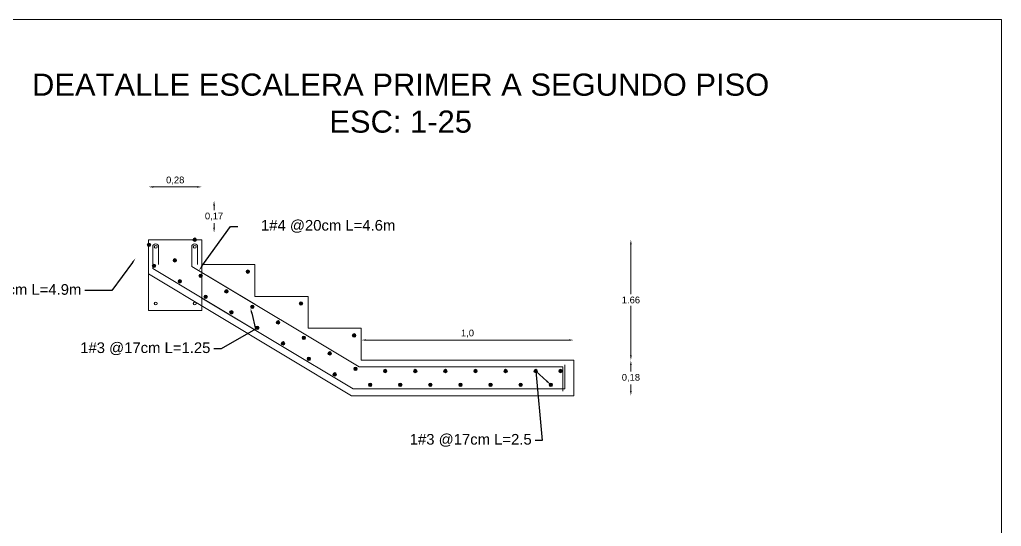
# Model space of a CAD drawing. Header units: metres. Extents: x -3 to 176, y -9 to 24.
# Drawn here: x 137.26 to 147.48, y 2.19 to 7.46 of the extents above; entities that cross this region are included whole.
import ezdxf
from ezdxf import colors
from ezdxf.entities.mleader import LeaderData, LeaderLine
from ezdxf.math import Vec2, Vec3

# ---------------------------------------------------------------- set-up
doc = ezdxf.new("R2010")
doc.units = ezdxf.units.M
doc.layers.add('PLACA_DIBUJOS', color=7, linetype='Continuous', lineweight=5)
doc.styles.get("Standard").update_dxf_attribs({"font": 'arial.ttf'})
doc.styles.add('style1', font='')
doc.styles.get('style1').set_extended_font_data('@Arial Unicode MS')
doc.dimstyles.new('Copia de 1 50', dxfattribs={"dimscale": 0.5, "dimtxt": 0.14, "dimasz": 0.1, "dimexe": 0, "dimexo": 0, "dimgap": 0.05, "dimtad": 1, "dimtih": 1, "dimtoh": 1, "dimzin": 1, "dimtxsty": 'style1', "dimcen": 0.001, "dimse1": 1, "dimse2": 1, "dimclrd": 2, "dimclre": 2, "dimaunit": 1, "dimadec": 0, "dimazin": 0, "dimtfac": 1, "dimtmove": 0, "dimatfit": 3, "dimfxl": 1, "dimlwd": -1, "dimlwe": -1, "dimarcsym": 0})

# ---------------------------------------------------------------- blocks, each defined once
blk = doc.blocks.new('*D62')
at = {"layer": 'Defpoints', "color": 0, "transparency": 16777216}
for p in [(143.027, 3.916), (143.027, 3.548), (143.622, 3.548)]:
    blk.add_point(p, dxfattribs=at)
at = {"layer": 'PLACA_DIBUJOS', "color": 2, "transparency": 16777216}
for p, q in [((143.622, 3.866), (143.622, 3.799)), ((143.622, 3.598), (143.622, 3.665))]:
    blk.add_line(p, q, dxfattribs=at)
for points in [[(143.613, 3.866), (143.63, 3.866), (143.622, 3.916)], [(143.613, 3.598), (143.63, 3.598), (143.622, 3.548)]]:
    blk.add_solid(points, dxfattribs=at)
at = {"layer": 'PLACA_DIBUJOS', "color": 0, "transparency": 16777216, "insert": (143.622, 3.732), "char_height": 0.07, "attachment_point": 5, "style": 'style1'}
blk.add_mtext('0,18', dxfattribs=at)
blk = doc.blocks.new('*D49')
at = {"layer": 'Defpoints', "color": 0, "transparency": 16777216}
for p in [(138.602, 5.575), (138.602, 5.244), (139.283, 5.244)]:
    blk.add_point(p, dxfattribs=at)
at = {"layer": 'PLACA_DIBUJOS', "color": 2, "transparency": 16777216}
for p, q in [((139.283, 5.525), (139.283, 5.476)), ((139.283, 5.294), (139.283, 5.343))]:
    blk.add_line(p, q, dxfattribs=at)
for points in [[(139.275, 5.525), (139.292, 5.525), (139.283, 5.575)], [(139.275, 5.294), (139.292, 5.294), (139.283, 5.244)]]:
    blk.add_solid(points, dxfattribs=at)
at = {"layer": 'PLACA_DIBUJOS', "color": 0, "transparency": 16777216, "insert": (139.283, 5.41), "char_height": 0.07, "attachment_point": 5, "style": 'style1'}
blk.add_mtext('0,17', dxfattribs=at)
blk = doc.blocks.new('*D50')
at = {"layer": 'Defpoints', "color": 0, "transparency": 16777216}
for p in [(138.602, 5.719), (138.602, 5.575), (139.155, 5.244)]:
    blk.add_point(p, dxfattribs=at)
at = {"layer": 'PLACA_DIBUJOS', "color": 2, "transparency": 16777216}
blk.add_line((139.105, 5.719), (138.652, 5.719), dxfattribs=at)
for points in [[(138.652, 5.727), (138.652, 5.71), (138.602, 5.719)], [(139.105, 5.727), (139.105, 5.71), (139.155, 5.719)]]:
    blk.add_solid(points, dxfattribs=at)
at = {"layer": 'PLACA_DIBUJOS', "color": 0, "transparency": 16777216, "insert": (138.879, 5.785), "char_height": 0.07, "attachment_point": 5, "style": 'style1'}
blk.add_mtext('0,28', dxfattribs=at)
blk = doc.blocks.new('*D63')
at = {"layer": 'Defpoints', "color": 0, "transparency": 16777216}
for p in [(143.027, 4.126), (140.815, 3.916), (143.027, 3.916)]:
    blk.add_point(p, dxfattribs=at)
at = {"layer": 'PLACA_DIBUJOS', "color": 2, "transparency": 16777216}
blk.add_line((140.865, 4.126), (142.977, 4.126), dxfattribs=at)
for points in [[(140.865, 4.134), (140.865, 4.118), (140.815, 4.126)], [(142.977, 4.134), (142.977, 4.118), (143.027, 4.126)]]:
    blk.add_solid(points, dxfattribs=at)
at = {"layer": 'PLACA_DIBUJOS', "color": 0, "transparency": 16777216, "insert": (141.921, 4.193), "char_height": 0.07, "attachment_point": 5, "style": 'style1'}
blk.add_mtext('1,0', dxfattribs=at)
blk = doc.blocks.new('*D64')
at = {"layer": 'Defpoints', "color": 0, "transparency": 16777216}
for p in [(139.155, 5.17), (143.622, 5.17), (143.027, 3.916)]:
    blk.add_point(p, dxfattribs=at)
at = {"layer": 'PLACA_DIBUJOS', "color": 2, "transparency": 16777216}
for p, q in [((143.622, 5.12), (143.622, 4.603)), ((143.622, 3.966), (143.622, 4.483))]:
    blk.add_line(p, q, dxfattribs=at)
for points in [[(143.613, 5.12), (143.63, 5.12), (143.622, 5.17)], [(143.613, 3.966), (143.63, 3.966), (143.622, 3.916)]]:
    blk.add_solid(points, dxfattribs=at)
at = {"layer": 'PLACA_DIBUJOS', "color": 0, "transparency": 16777216, "insert": (143.622, 4.543), "char_height": 0.07, "attachment_point": 5, "style": 'style1'}
blk.add_mtext('1.66', dxfattribs=at)

msp = doc.modelspace()

# ---------------------------------------------------------------- hatches: boundary and pattern name
at = {"layer": 'PLACA_DIBUJOS'}
h = msp.add_hatch(color=256, dxfattribs=at)
edge = h.paths.add_edge_path()
edge.add_arc((138.60576, 5.11619), 0.01844, 0, 360)
h = msp.add_hatch(color=256, dxfattribs=at)
edge = h.paths.add_edge_path()
edge.add_arc((139.08163, 5.16988), 0.01844, 0, 360)
h = msp.add_hatch(color=256, dxfattribs=at)
edge = h.paths.add_edge_path()
edge.add_arc((138.65769, 4.89817), 0.01844, 0, 360)
h = msp.add_hatch(color=256, dxfattribs=at)
edge = h.paths.add_edge_path()
edge.add_arc((138.8745, 4.95495), 0.01844, 0, 360)
h = msp.add_hatch(color=256, dxfattribs=at)
edge = h.paths.add_edge_path()
edge.add_arc((139.14324, 4.7937), 0.01844, 0, 360)
h = msp.add_hatch(color=256, dxfattribs=at)
edge = h.paths.add_edge_path()
edge.add_arc((139.6347, 4.83804), 0.01844, 0, 360)
h = msp.add_hatch(color=256, dxfattribs=at)
edge = h.paths.add_edge_path()
edge.add_arc((138.92643, 4.73693), 0.01844, 0, 360)
h = msp.add_hatch(color=256, dxfattribs=at)
edge = h.paths.add_edge_path()
edge.add_arc((139.41198, 4.63246), 0.01844, 0, 360)
h = msp.add_hatch(color=256, dxfattribs=at)
edge = h.paths.add_edge_path()
edge.add_arc((139.19517, 4.57568), 0.01844, 0, 360)
h = msp.add_hatch(color=256, dxfattribs=at)
edge = h.paths.add_edge_path()
edge.add_arc((140.18776, 4.50621), 0.01844, 0, 360)
h = msp.add_hatch(color=256, dxfattribs=at)
edge = h.paths.add_edge_path()
edge.add_arc((139.46391, 4.41444), 0.01844, 0, 360)
h = msp.add_hatch(color=256, dxfattribs=at)
edge = h.paths.add_edge_path()
edge.add_arc((139.68072, 4.47122), 0.01844, 0, 360)
h = msp.add_hatch(color=256, dxfattribs=at)
edge = h.paths.add_edge_path()
edge.add_arc((139.94946, 4.30997), 0.01844, 0, 360)
h = msp.add_hatch(color=256, dxfattribs=at)
edge = h.paths.add_edge_path()
edge.add_arc((139.73265, 4.2532), 0.01844, 0, 360)
h = msp.add_hatch(color=256, dxfattribs=at)
edge = h.paths.add_edge_path()
edge.add_arc((140.74082, 4.17437), 0.01844, 0, 360)
h = msp.add_hatch(color=256, dxfattribs=at)
edge = h.paths.add_edge_path()
edge.add_arc((140.00139, 4.09195), 0.01844, 0, 360)
h = msp.add_hatch(color=256, dxfattribs=at)
edge = h.paths.add_edge_path()
edge.add_arc((140.2182, 4.14873), 0.01844, 0, 360)
h = msp.add_hatch(color=256, dxfattribs=at)
edge = h.paths.add_edge_path()
edge.add_arc((140.48694, 3.98748), 0.01844, 0, 360)
h = msp.add_hatch(color=256, dxfattribs=at)
edge = h.paths.add_edge_path()
edge.add_arc((140.27013, 3.93071), 0.01844, 0, 360)
h = msp.add_hatch(color=256, dxfattribs=at)
edge = h.paths.add_edge_path()
edge.add_arc((140.53887, 3.76947), 0.01844, 0, 360)
h = msp.add_hatch(color=256, dxfattribs=at)
edge = h.paths.add_edge_path()
edge.add_arc((140.75568, 3.82624), 0.01844, 0, 360)
h = msp.add_hatch(color=256, dxfattribs=at)
edge = h.paths.add_edge_path()
edge.add_arc((141.0644, 3.80407), 0.01844, 0, 360)
h = msp.add_hatch(color=256, dxfattribs=at)
edge = h.paths.add_edge_path()
edge.add_arc((141.3778, 3.80407), 0.01844, 0, 360)
h = msp.add_hatch(color=256, dxfattribs=at)
edge = h.paths.add_edge_path()
edge.add_arc((141.6912, 3.80407), 0.01844, 0, 360)
h = msp.add_hatch(color=256, dxfattribs=at)
edge = h.paths.add_edge_path()
edge.add_arc((142.0046, 3.80407), 0.01844, 0, 360)
h = msp.add_hatch(color=256, dxfattribs=at)
edge = h.paths.add_edge_path()
edge.add_arc((142.31801, 3.80407), 0.01844, 0, 360)
h = msp.add_hatch(color=256, dxfattribs=at)
edge = h.paths.add_edge_path()
edge.add_arc((142.63141, 3.80407), 0.01844, 0, 360)
h = msp.add_hatch(color=256, dxfattribs=at)
edge = h.paths.add_edge_path()
edge.add_arc((142.8895, 3.80407), 0.01844, 0, 360)
h = msp.add_hatch(color=256, dxfattribs=at)
edge = h.paths.add_edge_path()
edge.add_arc((140.9077, 3.66027), 0.01844, 0, 360)
h = msp.add_hatch(color=256, dxfattribs=at)
edge = h.paths.add_edge_path()
edge.add_arc((141.2211, 3.66027), 0.01844, 0, 360)
h = msp.add_hatch(color=256, dxfattribs=at)
edge = h.paths.add_edge_path()
edge.add_arc((141.5345, 3.66027), 0.01844, 0, 360)
h = msp.add_hatch(color=256, dxfattribs=at)
edge = h.paths.add_edge_path()
edge.add_arc((141.8479, 3.66027), 0.01844, 0, 360)
h = msp.add_hatch(color=256, dxfattribs=at)
edge = h.paths.add_edge_path()
edge.add_arc((142.16131, 3.66027), 0.01844, 0, 360)
h = msp.add_hatch(color=256, dxfattribs=at)
edge = h.paths.add_edge_path()
edge.add_arc((142.47471, 3.66027), 0.01844, 0, 360)
h = msp.add_hatch(color=256, dxfattribs=at)
edge = h.paths.add_edge_path()
edge.add_arc((142.78811, 3.66027), 0.01844, 0, 360)

# ---------------------------------------------------------------- linework, layer by layer
for points in [[(134.03928, 7.45828), (147.47789, 7.45828), (147.47789, -3.56099), (134.03928, -3.56099)], [(139.15538, 4.43246), (138.60231, 4.43246), (138.60231, 5.16988), (139.15538, 5.16988)]]:
    msp.add_lwpolyline(points, close=True, dxfattribs=at)
for points in [[(139.70844, 4.23166), (138.64487, 4.8698), (138.64487, 5.09614, -1), (138.70616, 5.09614), (138.70616, 4.91178)], [(139.70844, 4.49825), (139.05099, 4.89272), (139.05099, 5.09614, -1), (139.11228, 5.09614), (139.11228, 4.91178)]]:
    msp.add_lwpolyline(points, format="xyb", dxfattribs=at)
for points in [[(139.70844, 4.57995), (139.70844, 4.91178), (139.15538, 4.91178)], [(140.71243, 3.54757), (138.60231, 4.81364)], [(142.91435, 3.5949), (142.91435, 3.84622), (140.79516, 3.84622), (139.15538, 4.83009)], [(142.93463, 3.86894), (142.93463, 3.61762), (140.73184, 3.61762), (139.15538, 4.5635)], [(140.2615, 4.24811), (140.2615, 4.57995), (139.70844, 4.57995)], [(140.81456, 3.91627), (140.81456, 4.24811), (140.2615, 4.24811)], [(140.81456, 3.91627), (143.02681, 3.91627)], [(143.02681, 3.54757), (143.02681, 3.91627)], [(143.02681, 3.54757), (140.71243, 3.54757)]]:
    msp.add_lwpolyline(points, dxfattribs=at)
for centre, radius in [((138.60576, 5.11619), 0.01844), ((138.67606, 5.09614), 0.01475), ((139.08163, 5.16988), 0.01844), ((139.08163, 5.09614), 0.01475), ((138.65769, 4.89817), 0.01844), ((138.8745, 4.95495), 0.01844), ((139.14324, 4.7937), 0.01844), ((139.6347, 4.83804), 0.01844), ((138.92643, 4.73693), 0.01844), ((139.41198, 4.63246), 0.01844), ((138.67606, 4.50621), 0.01475), ((139.08163, 4.50621), 0.01475), ((139.19517, 4.57568), 0.01844), ((140.18776, 4.50621), 0.01844), ((139.46391, 4.41444), 0.01844), ((139.68072, 4.47122), 0.01844), ((139.94946, 4.30997), 0.01844), ((139.73265, 4.2532), 0.01844), ((140.74082, 4.17437), 0.01844), ((140.00139, 4.09195), 0.01844), ((140.2182, 4.14873), 0.01844), ((140.48694, 3.98748), 0.01844), ((140.27013, 3.93071), 0.01844), ((140.53887, 3.76947), 0.01844), ((140.75568, 3.82624), 0.01844), ((141.0644, 3.80407), 0.01844), ((141.3778, 3.80407), 0.01844), ((141.6912, 3.80407), 0.01844), ((142.0046, 3.80407), 0.01844), ((142.31801, 3.80407), 0.01844), ((142.63141, 3.80407), 0.01844), ((142.8895, 3.80407), 0.01844), ((140.9077, 3.66027), 0.01844), ((141.2211, 3.66027), 0.01844), ((141.5345, 3.66027), 0.01844), ((141.8479, 3.66027), 0.01844), ((142.16131, 3.66027), 0.01844), ((142.47471, 3.66027), 0.01844), ((142.78811, 3.66027), 0.01844)]:
    msp.add_circle(centre, radius, dxfattribs=at)

# ---------------------------------------------------------------- texts
at = {"layer": 'PLACA_DIBUJOS', "insert": (141.22529, 6.58852), "char_height": 0.2304424, "width": 8.972907, "attachment_point": 5}
msp.add_mtext('DEATALLE ESCALERA PRIMER A SEGUNDO PISO\\PESC: 1-25', dxfattribs=at)

# ---------------------------------------------------------------- dimensions: what is measured, and where the dimension line sits
at = {"layer": 'PLACA_DIBUJOS'}
for base, p1, p2, angle, picture, middle in [((138.60231, 5.71874), (139.15538, 5.24362), (138.60231, 5.57546), 180, '*D50', (138.87884, 5.78541)), ((139.28327, 5.24362), (138.60231, 5.57546), (138.60231, 5.24362), 90, '*D49', (139.28327, 5.40954)), ((143.62167, 3.54757), (143.02681, 3.91627), (143.02681, 3.54757), 90, '*D62', (143.62167, 3.73192))]:
    dim = msp.add_linear_dim(base=base, p1=p1, p2=p2, angle=angle, dimstyle='Copia de 1 50', override={"dimlfac": 0.5}, dxfattribs=at)
    dim.commit()
    dim.dimension.update_dxf_attribs({"geometry": picture, "text_midpoint": middle})
for base, p1, p2, angle, text, picture, middle in [((143.62167, 5.16988), (143.02681, 3.91627), (139.15538, 5.16988), 90, '1.66', '*D64', (143.62167, 4.54308)), ((143.02681, 4.12589), (140.81456, 3.91627), (143.02681, 3.91627), 180, '1,0', '*D63', (141.92068, 4.19256))]:
    dim = msp.add_linear_dim(base=base, p1=p1, p2=p2, angle=angle, text=text, dimstyle='Copia de 1 50', override={"dimlfac": 0.5}, dxfattribs=at)
    dim.commit()
    dim.dimension.update_dxf_attribs({"geometry": picture, "text_midpoint": middle})

# ---------------------------------------------------------------- leaders
ml = msp.add_multileader_mtext('Standard', dxfattribs=at)
ml.set_content('1#4 @20cm L=4.6m', color=256)
ml.set_leader_properties()
ml.build(insert=Vec2(0, 0))
ml.multileader.update_dxf_attribs({"arrow_head_size": 0.05531, "scale": 0.01})
ctx = ml.context
ctx.base_point, ctx.scale, ctx.char_height, ctx.arrow_head_size, ctx.landing_gap_size, ctx.plane_origin = Vec3(139.52897, 5.30851), 0.01, 0.1106123, 0.05531, 0.03687, Vec3(137.29811, 3.90848)
ctx.text_align_type = 2
notes = []
notes.append((ctx, [(0, (1, 1, 0), (139.45523, 5.30851), (1, 0), 0.07374, [(1, [(139.12469, 4.8485)], 0, [])])]))
ctx.mtext.insert, ctx.mtext.alignment, ctx.mtext.flow_direction = Vec3(141.16972, 5.37488), 3, 5
ml = msp.add_multileader_mtext('Standard', dxfattribs=at)
ml.set_content('1#4 @20cm L=4.9m', color=256)
ml.set_leader_properties()
ml.build(insert=Vec2(0, 0))
ml.multileader.update_dxf_attribs({"arrow_head_size": 0.05531, "scale": 0.01})
ctx = ml.context
ctx.base_point, ctx.scale, ctx.char_height, ctx.arrow_head_size, ctx.landing_gap_size, ctx.plane_origin = Vec3(136.49354, 4.6413), 0.01, 0.1106123, 0.05531, 0.03687, Vec3(133.89056, 3.24127)
ctx.text_align_type = 2
notes.append((ctx, [(1, (1, 1, 0), (138.21794, 4.6413), (-1, 0), 0.27932, [(1, [(138.46633, 4.97692)], 0, [])])]))
ctx.mtext.insert, ctx.mtext.alignment, ctx.mtext.flow_direction = Vec3(137.90175, 4.70767), 3, 5
ml = msp.add_multileader_mtext('Standard', dxfattribs=at)
ml.set_content('1#3 @17cm L=1.25', color=256)
ml.set_leader_properties()
ml.build(insert=Vec2(0, 0))
ml.multileader.update_dxf_attribs({"arrow_head_size": 0.05531, "scale": 0.01})
ctx = ml.context
ctx.base_point, ctx.scale, ctx.char_height, ctx.arrow_head_size, ctx.landing_gap_size, ctx.plane_origin = Vec3(137.87586, 4.03553), 0.01, 0.1106123, 0.05531, 0.03687, Vec3(137.14443, 3.67369)
ctx.text_align_type = 2
notes.append((ctx, [(1, (1, 1, 0), (139.35567, 4.03553), (-1, 0), 0.07374, [(0, [(139.66244, 4.45911), (139.71608, 4.24053)], 0, [])])]))
ctx.mtext.insert, ctx.mtext.alignment, ctx.mtext.flow_direction = Vec3(139.24506, 4.10189), 3, 5
ml = msp.add_multileader_mtext('Standard', dxfattribs=at)
ml.set_content('1#3 @17cm L=2.5', color=256)
ml.set_leader_properties()
ml.build(insert=Vec2(0, 0))
ml.multileader.update_dxf_attribs({"arrow_head_size": 0.05531, "scale": 0.01})
ctx = ml.context
ctx.base_point, ctx.scale, ctx.char_height, ctx.arrow_head_size, ctx.landing_gap_size, ctx.plane_origin = Vec3(141.30601, 3.08296), 0.01, 0.1106123, 0.05531, 0.03687, Vec3(140.86068, 2.84987)
ctx.text_align_type = 2
notes.append((ctx, [(1, (1, 1, 0), (142.69989, 3.08296), (-1, 0), 0.07374, [(0, [(142.78811, 3.66027), (142.63141, 3.80407)], 0, [])])]))
ctx.mtext.insert, ctx.mtext.alignment, ctx.mtext.flow_direction = Vec3(142.58927, 3.14932), 3, 5
for ctx, leaders in notes:
    for number, flags, end, landing, length, lines in leaders:
        leader = LeaderData()
        leader.index, (leader.has_last_leader_line, leader.has_dogleg_vector, leader.attachment_direction) = number, flags
        leader.last_leader_point, leader.dogleg_vector, leader.dogleg_length = Vec3(end), Vec3(landing), length
        for number, points, colour, breaks in lines:
            line = LeaderLine()
            line.index, line.vertices, line.color, line.breaks = number, Vec3.list(points), colors.encode_raw_color(colour), breaks
            leader.lines.append(line)
        ctx.leaders.append(leader)

doc.saveas('drawing.dxf')
